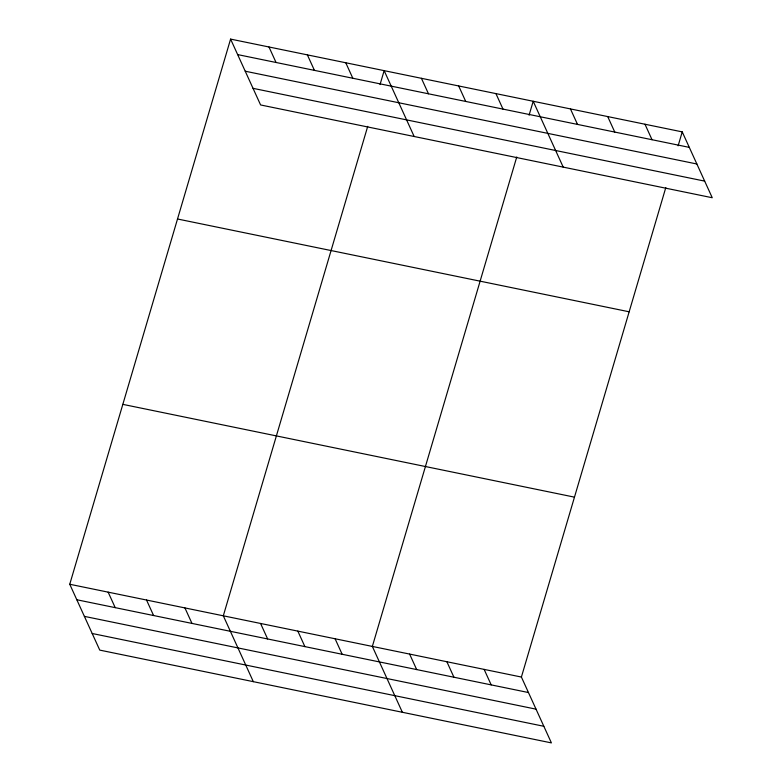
<?xml version="1.0" encoding="UTF-8"?>
<svg xmlns="http://www.w3.org/2000/svg" width="782" height="782" viewBox="0 0 782 782"><rect width="100%" height="100%" fill="white"/><g stroke="black" fill="none" stroke-linecap="round" stroke-linejoin="round"><path stroke-width="1.17" d="M665.795 187.602L521.399 677.046L551.408 742.9L99.764 650.116L69.754 584.262L230.592 39.1L682.236 131.884L712.246 197.738L260.602 104.954L230.592 39.1M367.716 126.361L223.31 615.805L253.319 681.66M380.042 84.573L384.148 70.644L414.167 136.498M516.755 156.977L372.349 646.431L402.368 712.285M529.082 115.198L533.197 101.269L563.206 167.113M678.121 145.814L682.236 131.884M237.66 54.593L689.294 147.378M245.225 71.211L696.87 163.995M253.036 88.337L704.67 181.121M177.514 218.999L629.158 311.793M122.833 404.362L574.467 497.147M69.754 584.262L521.399 677.046M76.812 599.755L528.456 692.539M84.388 616.372L536.032 709.157M92.198 633.498L543.832 726.283M644.974 124.23L652.032 139.724M607.712 116.577L614.769 132.07M570.449 108.923L577.517 124.416M495.935 93.615L502.992 109.109M458.672 85.952L465.73 101.445M421.41 78.298L428.477 93.791M345.761 62.756L352.819 78.249M307.375 54.877L314.432 70.37M268.988 46.988L276.046 62.482M484.136 669.392L491.194 684.885M446.874 661.738L453.931 677.232M409.612 654.084L416.679 669.578M335.097 638.777L342.154 654.27M297.834 631.123L304.892 646.616M260.572 623.469L267.63 638.953M184.923 607.927L191.981 623.42M146.537 600.038L153.595 615.532M108.141 592.15L115.208 607.643"/></g></svg>
